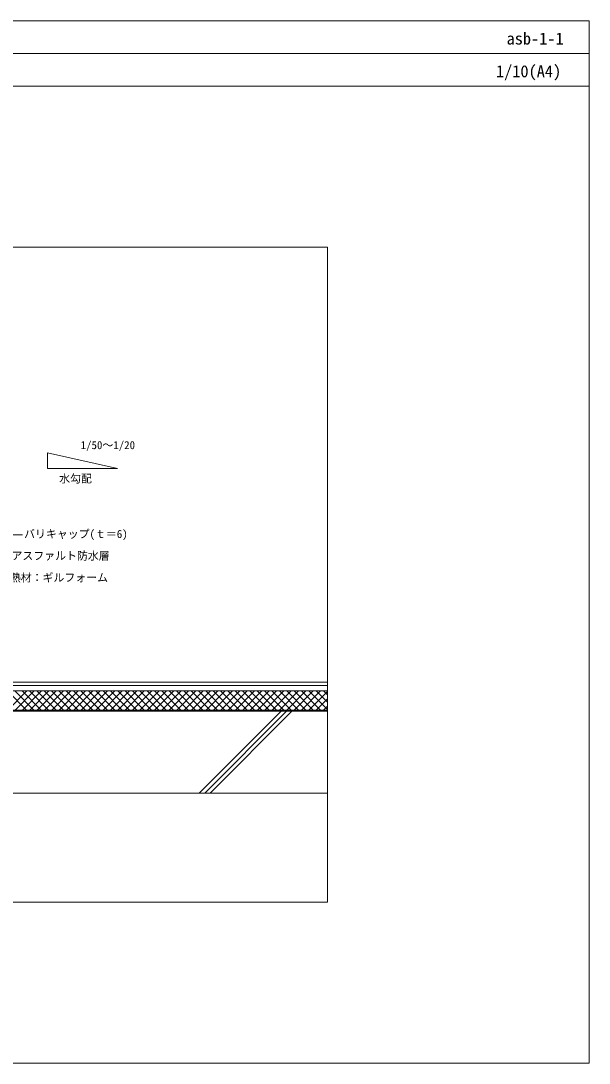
# Model space of a CAD drawing. Units: millimetres, scale not verified. Extents: x -1380 to 1380, y -955 to 955.
# Drawn here: x 338 to 1380, y -955 to 955 of the extents above; entities that cross this region are included whole.
import ezdxf
from ezdxf.enums import TextEntityAlignment as Align

# ---------------------------------------------------------------- set-up
doc = ezdxf.new("R2010")
doc.units = ezdxf.units.MM
doc.header["$LTSCALE"] = 3
for name, color, linetype, lineweight in [('0-0_0', 7, 'Continuous', 9), ('0-1_HATCH', 9, 'Continuous', 18), ('0-3_KUTAI', 3, 'Continuous', 18), ('0-4_BOUSUI', 1, 'Continuous', 18), ('0-5_MOJI', 7, 'Continuous', 18), ('0-9_dannnetu', 6, 'Continuous', 18), ('0-B_WAKU', 7, 'Continuous', 18)]:
    doc.layers.add(name, color=color, linetype=linetype, lineweight=lineweight)
doc.styles.add('ＭＳ ゴシック', font='')
doc.styles.get('ＭＳ ゴシック').set_extended_font_data('MS Gothic')

msp = doc.modelspace()

# ---------------------------------------------------------------- linework, layer by layer
at = {"layer": '0-0_0', "lineweight": 18}
msp.add_line((-1380.02, 894.987), (1379.98, 894.987), dxfattribs=at)
msp.add_lwpolyline([(-900.02, -660.013), (899.98, -660.013), (899.98, 539.987), (-900.02, 539.987)], close=True, dxfattribs=at)
at = {"layer": '0-1_HATCH'}
for p, q in [((348.471, -308.013), (313.471, -273.013)), ((313.788, -308.013), (348.788, -273.013)), ((361.941, -308.013), (326.941, -273.013)), ((327.258, -308.013), (362.258, -273.013)), ((375.412, -308.013), (340.412, -273.013)), ((340.729, -308.013), (375.729, -273.013)), ((388.882, -308.013), (353.882, -273.013)), ((354.199, -308.013), (389.199, -273.013)), ((402.353, -308.013), (367.353, -273.013)), ((367.669, -308.013), (402.669, -273.013)), ((415.823, -308.013), (380.823, -273.013)), ((381.14, -308.013), (416.14, -273.013)), ((429.293, -308.013), (394.293, -273.013)), ((394.61, -308.013), (429.61, -273.013)), ((442.764, -308.013), (407.764, -273.013)), ((408.081, -308.013), (443.081, -273.013)), ((456.234, -308.013), (421.234, -273.013)), ((421.551, -308.013), (456.551, -273.013)), ((469.704, -308.013), (434.704, -273.013)), ((435.021, -308.013), (470.021, -273.013)), ((483.175, -308.013), (448.175, -273.013)), ((448.492, -308.013), (483.492, -273.013)), ((496.645, -308.013), (461.645, -273.013)), ((461.962, -308.013), (496.962, -273.013)), ((510.116, -308.013), (475.116, -273.013)), ((475.433, -308.013), (510.433, -273.013)), ((523.586, -308.013), (488.586, -273.013)), ((488.903, -308.013), (523.903, -273.013)), ((537.056, -308.013), (502.056, -273.013)), ((502.373, -308.013), (537.373, -273.013)), ((550.527, -308.013), (515.527, -273.013)), ((515.844, -308.013), (550.844, -273.013)), ((563.997, -308.013), (528.997, -273.013)), ((529.314, -308.013), (564.314, -273.013)), ((577.468, -308.013), (542.468, -273.013)), ((542.784, -308.013), (577.784, -273.013)), ((590.938, -308.013), (555.938, -273.013)), ((556.255, -308.013), (591.255, -273.013)), ((604.408, -308.013), (569.408, -273.013)), ((569.725, -308.013), (604.725, -273.013)), ((617.879, -308.013), (582.879, -273.013)), ((583.196, -308.013), (618.196, -273.013)), ((631.349, -308.013), (596.349, -273.013)), ((596.666, -308.013), (631.666, -273.013)), ((644.819, -308.013), (609.819, -273.013)), ((610.136, -308.013), (645.136, -273.013)), ((658.29, -308.013), (623.29, -273.013)), ((623.607, -308.013), (658.607, -273.013)), ((671.76, -308.013), (636.76, -273.013)), ((637.077, -308.013), (672.077, -273.013)), ((685.231, -308.013), (650.231, -273.013)), ((650.548, -308.013), (685.548, -273.013)), ((698.701, -308.013), (663.701, -273.013)), ((664.018, -308.013), (699.018, -273.013)), ((712.171, -308.013), (677.171, -273.013)), ((677.488, -308.013), (712.488, -273.013)), ((725.642, -308.013), (690.642, -273.013)), ((690.959, -308.013), (725.959, -273.013)), ((739.112, -308.013), (704.112, -273.013)), ((704.429, -308.013), (739.429, -273.013)), ((752.583, -308.013), (717.583, -273.013)), ((717.899, -308.013), (752.899, -273.013)), ((766.053, -308.013), (731.053, -273.013)), ((731.37, -308.013), (766.37, -273.013)), ((779.523, -308.013), (744.523, -273.013)), ((744.84, -308.013), (779.84, -273.013)), ((792.994, -308.013), (757.994, -273.013)), ((758.311, -308.013), (793.311, -273.013)), ((806.464, -308.013), (771.464, -273.013)), ((771.781, -308.013), (806.781, -273.013)), ((819.934, -308.013), (784.934, -273.013)), ((785.251, -308.013), (820.251, -273.013)), ((833.405, -308.013), (798.405, -273.013)), ((798.722, -308.013), (833.722, -273.013)), ((846.875, -308.013), (811.875, -273.013)), ((812.192, -308.013), (847.192, -273.013)), ((860.346, -308.013), (825.346, -273.013)), ((825.663, -308.013), (860.663, -273.013)), ((873.816, -308.013), (838.816, -273.013)), ((839.133, -308.013), (874.133, -273.013)), ((887.286, -308.013), (852.286, -273.013)), ((852.603, -308.013), (887.603, -273.013)), ((899.98, -307.236), (865.757, -273.013)), ((866.074, -308.013), (899.98, -274.107)), ((899.98, -293.765), (879.227, -273.013)), ((899.98, -280.295), (892.698, -273.013)), ((879.544, -308.013), (899.98, -287.578)), ((893.014, -308.013), (899.98, -301.048)), ((664.98, -460.013), (814.98, -310.013)), ((674.98, -460.013), (824.98, -310.013)), ((684.98, -460.013), (834.98, -310.013))]:
    msp.add_line(p, q, dxfattribs=at)
at = {"layer": '0-3_KUTAI'}
for points in [[(899.98, -310.013), (-400.02, -310.013), (-400.02, 69.987)], [(899.98, -460.013), (-200.02, -460.013), (-200.02, -660.013)]]:
    msp.add_lwpolyline(points, dxfattribs=at)
at = {"layer": '0-4_BOUSUI'}
msp.add_line((899.98, -308.013), (-392.02, -308.013), dxfattribs=at)
for points in [[(899.98, -263.013), (-338.381, -263.013), (-390.02, -211.373), (-390.02, 74.129), (-415.878, 99.987), (-551.36, 99.987)], [(899.98, -257.013), (-338.381, -257.013), (-338.381, -263.013)]]:
    msp.add_lwpolyline(points, dxfattribs=at)
at = {"layer": '0-5_MOJI'}
for p, q in [((386.821, 163.197), (386.821, 134.691)), ((340.878, 12.992), (290.878, 12.992))]:
    msp.add_line(p, q, dxfattribs=at)
msp.add_lwpolyline([(386.821, 134.691), (515.199, 134.691), (386.821, 163.197)], dxfattribs=at)
at = {"layer": '0-9_dannnetu'}
msp.add_lwpolyline([(899.98, -273.013), (-387.02, -273.013), (-387.02, -308.013)], dxfattribs=at)
at = {"layer": '0-B_WAKU'}
for points in [[(1379.98, 834.987), (-1380.02, 834.987), (-1380.02, 954.987), (1379.98, 954.987)], [(-1380.02, -955.013), (1379.98, -955.013), (1379.98, 954.987), (-1380.02, 954.987)]]:
    msp.add_lwpolyline(points, close=True, dxfattribs=at)

# ---------------------------------------------------------------- texts
at = {"layer": '0-5_MOJI', "style": 'ＭＳ ゴシック'}
for s, p in [('1/50～1/20', (447.539, 165.742)), ('水勾配', (408.206, 104.424)), ('バリキャップ(ｔ＝6)', (343.878, 2.992)), ('アスファルト防水層', (320.784, -37.008)), ('断熱材：ギルフォーム', (297.69, -77.008))]:
    msp.add_text(s, height=14.66, dxfattribs=at).set_placement(p, align=Align.BOTTOM_LEFT)
at = {"layer": '0-B_WAKU', "style": 'ＭＳ ゴシック'}
for s, p in [('asb-1-1', (1228.533, 904.987)), ('1/10(A4)', (1209.04, 844.987))]:
    msp.add_text(s, height=21.99, dxfattribs=at).set_placement(p, align=Align.BOTTOM_LEFT)

doc.saveas('drawing.dxf')
